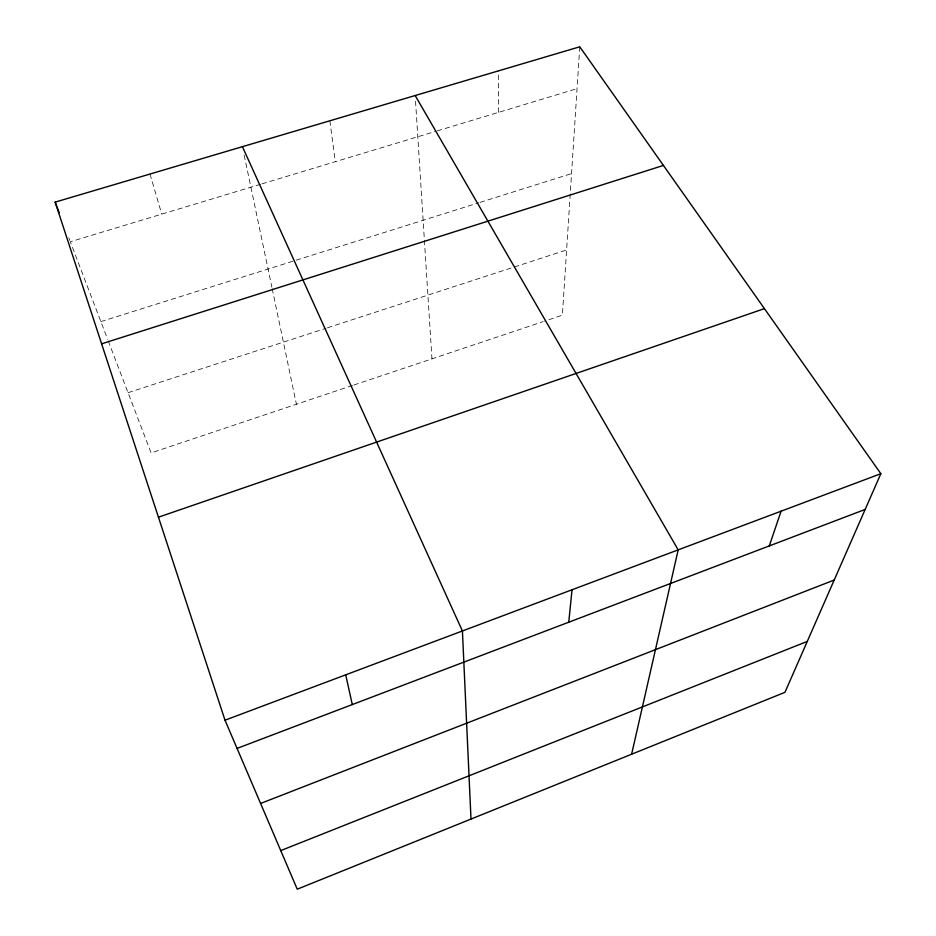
<?xml version="1.0" encoding="UTF-8"?>
<svg xmlns="http://www.w3.org/2000/svg" width="936" height="936" viewBox="0 0 936 936"><rect width="100%" height="100%" fill="white"/><g stroke="black" fill="none" stroke-linecap="round" stroke-linejoin="round"><path stroke-width="0.7" stroke-dasharray="4.68 3.51" d="M498.35 112.425L498.455 70.867M579.758 46.8L562.396 315.186L544.53 321.165M352.533 385.456L151.106 452.919L108.166 340.704M353.902 385L543.161 321.621M128.068 392.699L326.091 328.255M327.471 327.799L566.619 249.97M100.866 321.61L478.694 202.808M480.086 202.375L571.557 173.605M260.594 184.275L70.317 241.757L107.652 339.335M261.975 183.854L435.86 131.309M437.252 130.888L577.044 88.651M68.796 237.802L69.814 240.447M149.994 174.049L161.741 214.133M244.156 155.072L271.885 287.258M272.177 288.651L296.419 404.247M329.858 120.791L335.345 161.682M415.537 101.217L431.964 358.862"/><path stroke-width="1.4" d="M568.76 622.206L572.013 589.785M631.625 754.217L678.19 549.877L415.175 95.531M769.287 545.91L781.08 511.196M880.846 473.698L784.941 692.336L297.25 889.2L225.003 720.205L55.154 202.129L579.758 46.8L880.846 473.698L225.003 720.205M280.741 850.602L807.265 641.429M260.594 803.462L834.187 580.051M237.065 748.414L865.168 509.43M158.441 517.187L764.431 308.634M101.603 343.828L663.425 165.426M242.401 146.683L462.419 630.981L470.995 819.058M55.154 202.129L59.19 212.694M345.723 674.833L352.287 704.574"/></g></svg>
